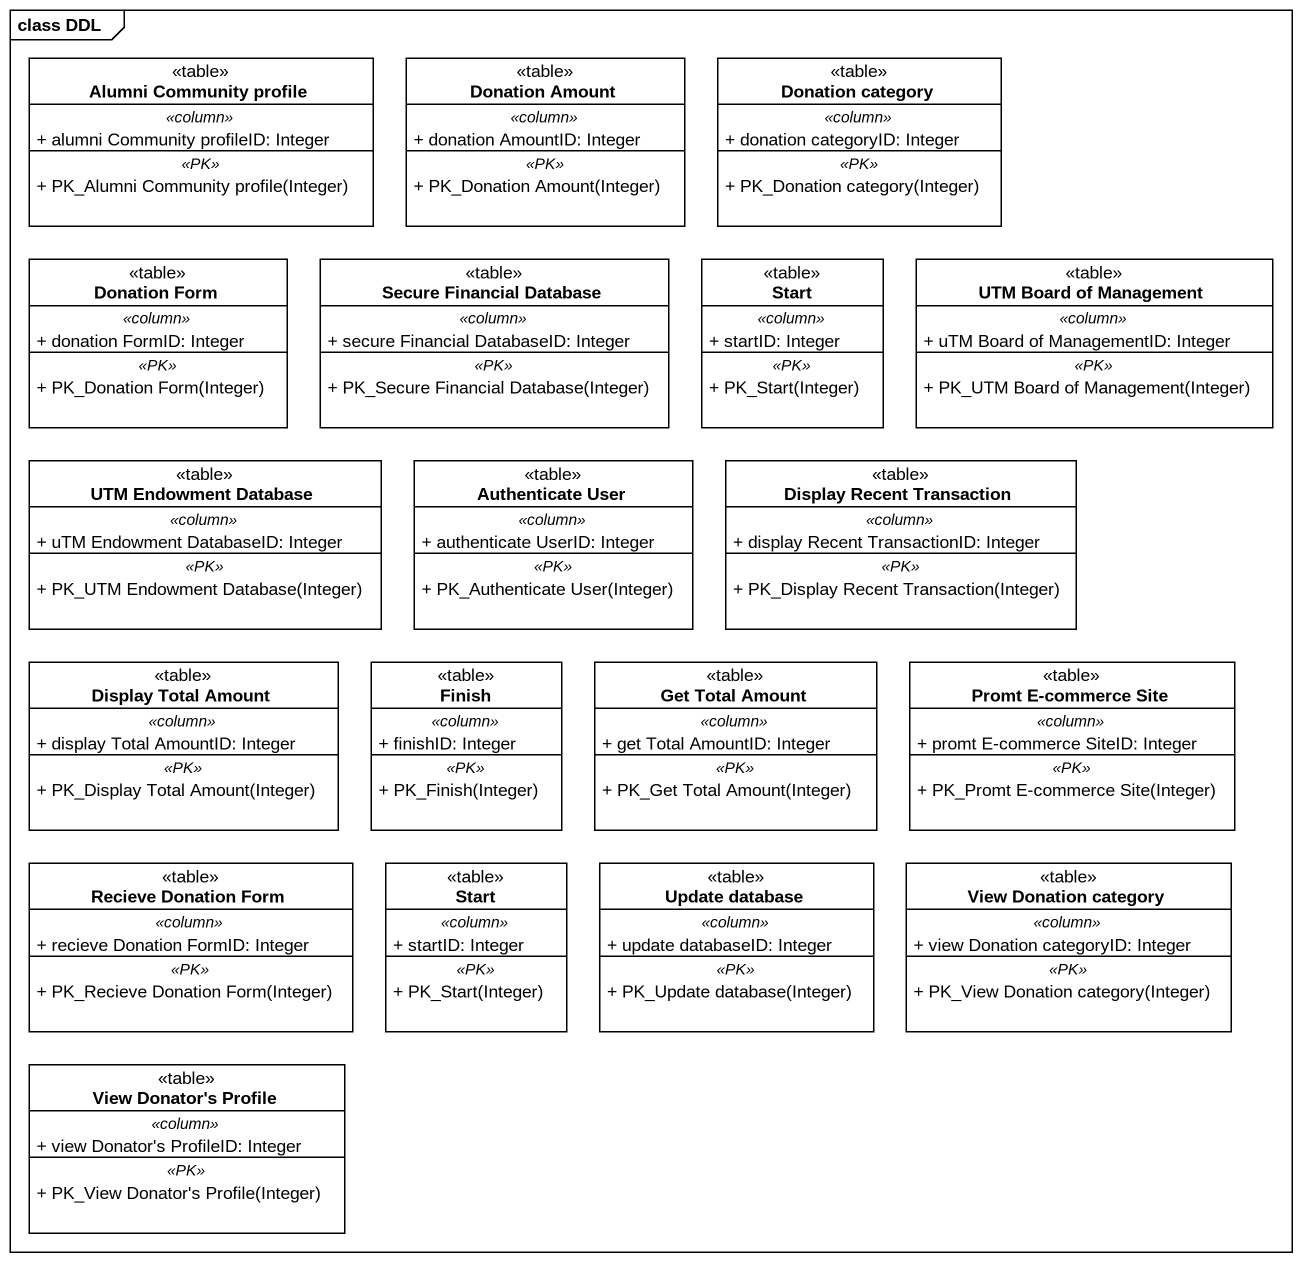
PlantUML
@startuml
mainframe class DDL
hide circle
hide empty members
skinparam classAttributeIconSize 0
class "Alumni Community profile" as Alumni_Community_profile <<table>> {
  .. <<column>> ..
  + alumni Community profileID: Integer
  .. <<PK>> ..
  + PK_Alumni Community profile(Integer)
}
class "Donation Amount" as Donation_Amount <<table>> {
  .. <<column>> ..
  + donation AmountID: Integer
  .. <<PK>> ..
  + PK_Donation Amount(Integer)
}
class "Donation category" as Donation_category <<table>> {
  .. <<column>> ..
  + donation categoryID: Integer
  .. <<PK>> ..
  + PK_Donation category(Integer)
}
class "Donation Form" as Donation_Form <<table>> {
  .. <<column>> ..
  + donation FormID: Integer
  .. <<PK>> ..
  + PK_Donation Form(Integer)
}
class "Secure Financial Database" as Secure_Financial_Database <<table>> {
  .. <<column>> ..
  + secure Financial DatabaseID: Integer
  .. <<PK>> ..
  + PK_Secure Financial Database(Integer)
}
class "Start" as Start_ <<table>> {
  .. <<column>> ..
  + startID: Integer
  .. <<PK>> ..
  + PK_Start(Integer)
}
class "UTM Board of Management" as UTM_Board_of_Management <<table>> {
  .. <<column>> ..
  + uTM Board of ManagementID: Integer
  .. <<PK>> ..
  + PK_UTM Board of Management(Integer)
}
class "UTM Endowment Database" as UTM_Endowment_Database <<table>> {
  .. <<column>> ..
  + uTM Endowment DatabaseID: Integer
  .. <<PK>> ..
  + PK_UTM Endowment Database(Integer)
}
class "Authenticate User" as Authenticate_User <<table>> {
  .. <<column>> ..
  + authenticate UserID: Integer
  .. <<PK>> ..
  + PK_Authenticate User(Integer)
}
class "Display Recent Transaction" as Display_Recent_Transaction <<table>> {
  .. <<column>> ..
  + display Recent TransactionID: Integer
  .. <<PK>> ..
  + PK_Display Recent Transaction(Integer)
}
class "Display Total Amount" as Display_Total_Amount <<table>> {
  .. <<column>> ..
  + display Total AmountID: Integer
  .. <<PK>> ..
  + PK_Display Total Amount(Integer)
}
class Finish <<table>> {
  .. <<column>> ..
  + finishID: Integer
  .. <<PK>> ..
  + PK_Finish(Integer)
}
class "Get Total Amount" as Get_Total_Amount <<table>> {
  .. <<column>> ..
  + get Total AmountID: Integer
  .. <<PK>> ..
  + PK_Get Total Amount(Integer)
}
class "Promt E-commerce Site" as Promt_E_commerce_Site <<table>> {
  .. <<column>> ..
  + promt E-commerce SiteID: Integer
  .. <<PK>> ..
  + PK_Promt E-commerce Site(Integer)
}
class "Recieve Donation Form" as Recieve_Donation_Form <<table>> {
  .. <<column>> ..
  + recieve Donation FormID: Integer
  .. <<PK>> ..
  + PK_Recieve Donation Form(Integer)
}
class "Start" as Start__2 <<table>> {
  .. <<column>> ..
  + startID: Integer
  .. <<PK>> ..
  + PK_Start(Integer)
}
class "Update database" as Update_database <<table>> {
  .. <<column>> ..
  + update databaseID: Integer
  .. <<PK>> ..
  + PK_Update database(Integer)
}
class "View Donation category" as View_Donation_category <<table>> {
  .. <<column>> ..
  + view Donation categoryID: Integer
  .. <<PK>> ..
  + PK_View Donation category(Integer)
}
class "View Donator's Profile" as View_Donator_s_Profile <<table>> {
  .. <<column>> ..
  + view Donator's ProfileID: Integer
  .. <<PK>> ..
  + PK_View Donator's Profile(Integer)
}
@enduml
